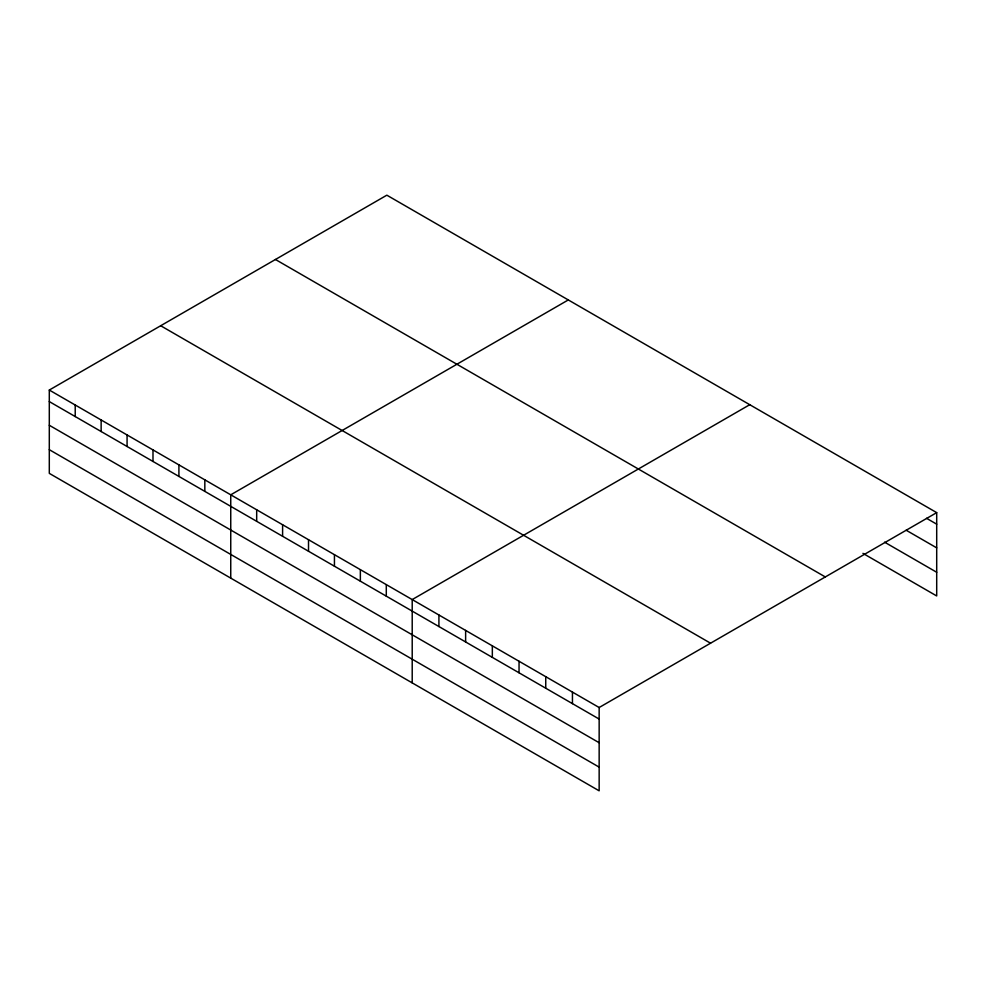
<?xml version="1.0" encoding="UTF-8"?>
<svg xmlns="http://www.w3.org/2000/svg" width="986" height="986" viewBox="0 0 986 986"><rect width="100%" height="100%" fill="white"/><g stroke="black" fill="none" stroke-linecap="round" stroke-linejoin="round"><path stroke-width="1.48" d="M49.3 390.049L599.155 707.517L599.155 790.821L49.3 473.366L49.3 390.049L386.845 195.179L936.7 512.634L936.7 595.951L862.935 553.356M568.293 299.941L230.749 494.812L230.749 578.129M749.742 404.704L412.21 599.574L412.21 682.891M599.155 707.517L936.7 512.634M926.532 518.291L936.7 524.17M906.183 530.234L936.7 547.859M884.553 542.152L936.7 572.262M275.451 259.491L825.307 576.946M160.693 325.75L710.549 643.205M49.3 401.585L599.155 719.053M49.3 425.274L599.155 742.729M49.3 449.678L599.155 767.133M572.447 692.098L572.447 703.634M545.739 676.679L545.739 688.216M519.043 661.261L519.043 672.785M492.334 645.83L492.334 657.366M465.626 630.411L465.626 641.948M438.918 614.993L438.918 626.529M386.29 584.612L386.29 596.148M360.358 569.649L360.358 581.185M334.439 554.674L334.439 566.21M308.519 539.712L308.519 551.248M282.6 524.749L282.6 536.285M256.68 509.787L256.68 521.323M204.829 479.849L204.829 491.385M178.91 464.887L178.91 476.423M152.99 449.924L152.99 461.448M127.071 434.949L127.071 446.485M101.139 419.987L101.139 431.523M75.219 405.024L75.219 416.56"/></g></svg>
